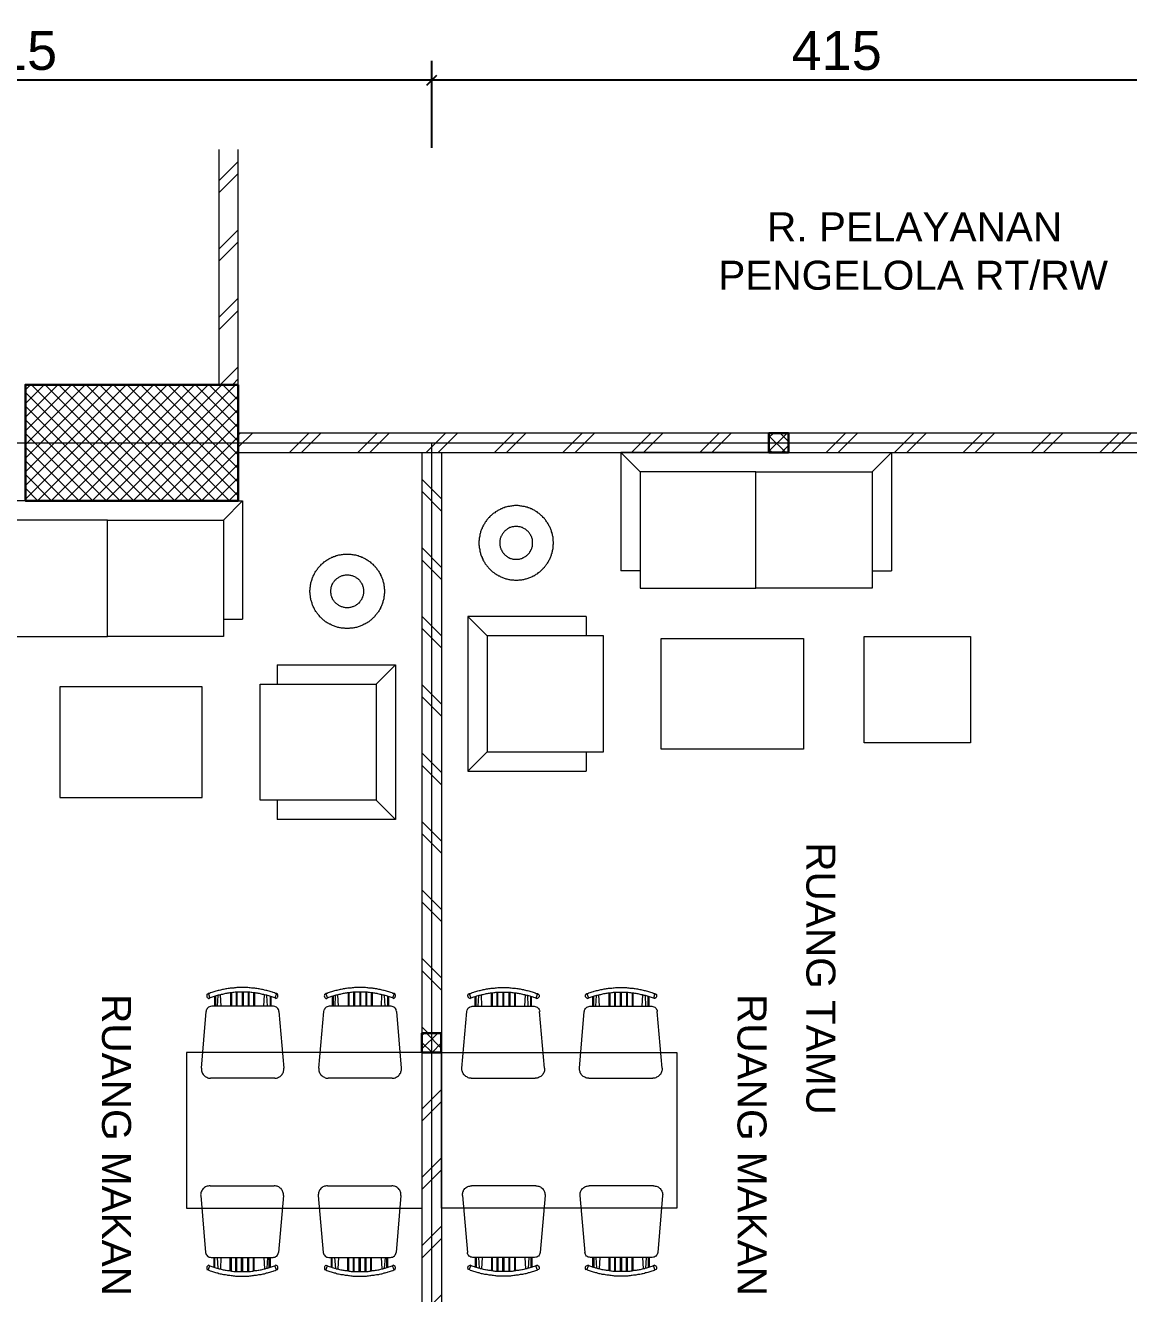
# Model space of a CAD drawing. Header units: millimetres. Extents: x -10 to 1564, y -8 to 383.
# Drawn here: x 71.9 to 83.31, y 3.01 to 16.11 of the extents above; entities that cross this region are included whole.
import ezdxf

# ---------------------------------------------------------------- set-up
doc = ezdxf.new("R2010")
doc.units = ezdxf.units.MM
doc.header["$MEASUREMENT"] = 0
doc.layers.get('0').update_dxf_attribs({"lineweight": 5})
for name, color, linetype, lineweight in [('ars', 11, 'Continuous', 0), ('FUR', 141, 'Continuous', 15), ('KOL', 1, 'Continuous', 30), ('KOLOM', 4, 'Continuous', 9), ('not', 7, 'Continuous', 20), ('tem', 5, 'Continuous', 20), ('U', 6, 'Continuous', 20)]:
    doc.layers.add(name, color=color, linetype=linetype, lineweight=lineweight)
doc.layers.add('AS', color=1, linetype='Continuous', lineweight=5, plot=False)
doc.styles.get("Standard").update_dxf_attribs({"font": 'arial.ttf'})
doc.dimstyles.new('SK-50', dxfattribs={"dimscale": 0, "dimtxt": 0.4, "dimasz": 0.1, "dimexe": 0.2, "dimexo": 0, "dimgap": 0.1, "dimtad": 1, "dimdec": 0, "dimlfac": 50, "dimzin": 0, "dimdsep": 46, "dimtxsty": 'Standard', "dimblk": 'OBLIQUE', "dimcen": 0.09, "dimclrd": 256, "dimclre": 256, "dimclrt": 256, "dimadec": 0, "dimazin": 0, "dimtfac": 1, "dimtdec": 0, "dimtofl": 0, "dimtmove": 0, "dimatfit": 3, "dimldrblk": 'OBLIQUE', "dimfxl": 0, "dimtolj": 1, "dimtzin": 0, "dimarcsym": 0})
pattern_1 = [(45, (0, 0), (-0.3535534, 0.3535534), []), (45, (0.125, 0), (-0.3535534, 0.3535534), [])]

# ---------------------------------------------------------------- blocks, each defined once
blk = doc.blocks.new('K 10.10')
at = {"layer": 'ars'}
h = blk.add_hatch(dxfattribs=at)
h.set_pattern_fill('_USER', color=256, scale=0.05, angle=45, double=1, pattern_type=0)
h.set_pattern_definition([(45, (1560.78834, 1375.80689), (-0.03535534, 0.03535534), []), (135, (1560.78834, 1375.80689), (-0.03535534, -0.03535534), [])])
h.paths.add_polyline_path([(1560.5383, 1380.4069), (1560.6383, 1380.4069), (1560.6383, 1380.5069), (1560.5383, 1380.5069)])
at = {"layer": 'KOL'}
blk.add_lwpolyline([(1560.5383, 1380.4069), (1560.6383, 1380.4069), (1560.6383, 1380.5069), (1560.5383, 1380.5069)], close=True, dxfattribs=at)
blk = doc.blocks.new('MEJA MAKAN')
at = {"layer": 'FUR'}
for points in [[(0.4025, 1.2167), (-0.4025, 1.2167)], [(-0.4025, 1.2167), (-0.4025, 0)], [(0.4025, 0), (0.4025, 1.2167)], [(-0.6301, 1.1186), (-0.6362, 1.1174), (-0.641, 1.115), (-0.6447, 1.1126), (-0.6495, 1.109), (-0.6519, 1.1053), (-0.6544, 1.1005), (-0.6556, 1.0956), (-0.6568, 1.0896)], [(-0.3372, 1.1429), (-0.6301, 1.1186)], [(-0.2863, 1.0956), (-0.2863, 1.1005), (-0.2875, 1.1053), (-0.2887, 1.1102), (-0.29, 1.115), (-0.2924, 1.1199), (-0.2948, 1.1235), (-0.2984, 1.1271), (-0.3008, 1.1308), (-0.3057, 1.1344), (-0.3093, 1.1368), (-0.3142, 1.1392), (-0.3178, 1.1416), (-0.3226, 1.1429), (-0.3275, 1.1429), (-0.3323, 1.1441), (-0.3372, 1.1429)], [(0.3214, 1.1404), (0.3166, 1.1404), (0.3117, 1.1404), (0.3069, 1.1392), (0.3021, 1.138), (0.2972, 1.1368), (0.2936, 1.1344), (0.2887, 1.132), (0.2851, 1.1283), (0.2815, 1.1247), (0.2791, 1.1211), (0.2766, 1.1174), (0.2742, 1.1126), (0.2718, 1.1077), (0.2706, 1.1029), (0.2706, 1.0981), (0.2706, 1.0932)], [(0.3214, 1.1404), (0.6144, 1.115)], [(0.641, 1.0872), (0.6398, 1.0932), (0.6386, 1.0981), (0.6362, 1.1029), (0.6326, 1.1065), (0.6289, 1.1102), (0.6253, 1.1126), (0.6205, 1.115), (0.6144, 1.115)], [(-0.7185, 1.1114), (-0.7209, 1.1053), (-0.7234, 1.0993), (-0.7258, 1.0944), (-0.727, 1.0884), (-0.7294, 1.0835), (-0.7306, 1.0775), (-0.7318, 1.0726), (-0.7343, 1.0666), (-0.7355, 1.0605), (-0.7367, 1.0557), (-0.7391, 1.0496), (-0.7403, 1.0436), (-0.7415, 1.0387), (-0.7427, 1.0327), (-0.7439, 1.0266), (-0.7452, 1.0218), (-0.7452, 1.0157), (-0.7464, 1.0097), (-0.7476, 1.0048), (-0.7488, 0.9988), (-0.7488, 0.9927), (-0.75, 0.9867), (-0.75, 0.9818), (-0.7512, 0.9758), (-0.7512, 0.9697), (-0.7524, 0.9637), (-0.7524, 0.9588), (-0.7524, 0.9528), (-0.7524, 0.9467), (-0.7536, 0.9407), (-0.7536, 0.9358), (-0.7536, 0.9298), (-0.7536, 0.9237), (-0.7536, 0.9177), (-0.7524, 0.9128), (-0.7524, 0.9068), (-0.7524, 0.9007), (-0.7524, 0.8947), (-0.7512, 0.8898), (-0.7512, 0.8838), (-0.75, 0.8777), (-0.75, 0.8717), (-0.7488, 0.8668), (-0.7488, 0.8608), (-0.7476, 0.8547), (-0.7464, 0.8487), (-0.7452, 0.8438), (-0.7452, 0.8378), (-0.7439, 0.8317), (-0.7427, 0.8269), (-0.7415, 0.8208), (-0.7403, 0.8148), (-0.7391, 0.8099), (-0.7367, 0.8039), (-0.7355, 0.7978), (-0.7343, 0.793), (-0.7318, 0.7869), (-0.7306, 0.7809), (-0.7294, 0.776), (-0.727, 0.77), (-0.7258, 0.7651), (-0.7234, 0.7591), (-0.7209, 0.7542), (-0.7185, 0.7482)], [(-0.6967, 1.1017), (-0.6992, 1.0969), (-0.7016, 1.092), (-0.7028, 1.0872), (-0.7052, 1.0811), (-0.7064, 1.0763), (-0.7088, 1.0702), (-0.71, 1.0654), (-0.7113, 1.0605), (-0.7125, 1.0545), (-0.7149, 1.0496), (-0.7161, 1.0436), (-0.7173, 1.0387), (-0.7185, 1.0327), (-0.7197, 1.0278), (-0.7209, 1.023), (-0.7222, 1.0169), (-0.7222, 1.0121), (-0.7234, 1.0061), (-0.7246, 1.0012), (-0.7246, 0.9952), (-0.7258, 0.9903), (-0.727, 0.9843), (-0.727, 0.9794), (-0.7282, 0.9734), (-0.7282, 0.9685), (-0.7282, 0.9625), (-0.7294, 0.9564), (-0.7294, 0.9516), (-0.7294, 0.9455), (-0.7294, 0.9407), (-0.7294, 0.9346), (-0.7294, 0.9298), (-0.7294, 0.9237), (-0.7294, 0.9189), (-0.7294, 0.9128), (-0.7294, 0.908), (-0.7294, 0.9019), (-0.7282, 0.8971), (-0.7282, 0.891), (-0.7282, 0.8862), (-0.727, 0.8801), (-0.727, 0.8753), (-0.7258, 0.8692), (-0.7246, 0.8644), (-0.7246, 0.8584), (-0.7234, 0.8535), (-0.7222, 0.8475), (-0.7222, 0.8426), (-0.7209, 0.8366), (-0.7197, 0.8317), (-0.7185, 0.8257), (-0.7173, 0.8208), (-0.7161, 0.8148), (-0.7149, 0.8099), (-0.7125, 0.8039), (-0.7113, 0.799), (-0.71, 0.7942), (-0.7076, 0.7881), (-0.7064, 0.7833), (-0.7052, 0.7772), (-0.7028, 0.7724), (-0.7016, 0.7676), (-0.6992, 0.7615), (-0.6967, 0.7567)], [(-0.7222, 1.1053), (-0.6992, 1.0969)], [(-0.6967, 1.1017), (-0.6979, 1.1053), (-0.7004, 1.1077), (-0.7028, 1.1102), (-0.7052, 1.1126), (-0.7088, 1.1126), (-0.7125, 1.1126), (-0.7161, 1.1126), (-0.7185, 1.1102)], [(-0.6568, 1.0593), (-0.7137, 1.0557)], [(-0.7076, 1.0751), (-0.6568, 1.0751)], [(-0.7076, 1.0714), (-0.6568, 1.0714)], [(-0.6568, 1.0896), (-0.6568, 0.77)], [(-0.2863, 1.0956), (-0.2863, 0.7639)], [(0.2706, 0.7615), (0.2706, 1.0932)], [(0.641, 0.7676), (0.641, 1.0872)], [(0.6907, 1.0726), (0.641, 1.0726)], [(0.6931, 1.0678), (0.641, 1.0678)], [(0.641, 1.0569), (0.6967, 1.0545)], [(0.704, 1.1102), (0.7016, 1.1114), (0.6979, 1.1126), (0.6943, 1.1126), (0.6907, 1.1126), (0.687, 1.1102), (0.6846, 1.1077), (0.6822, 1.1041), (0.681, 1.1005)], [(0.6822, 0.7554), (0.6846, 0.7603), (0.6858, 0.7651), (0.6883, 0.7712), (0.6895, 0.776), (0.6919, 0.7809), (0.6931, 0.7869), (0.6943, 0.7918), (0.6967, 0.7978), (0.6979, 0.8027), (0.6992, 0.8075), (0.7004, 0.8136), (0.7016, 0.8184), (0.7028, 0.8245), (0.704, 0.8293), (0.7052, 0.8354), (0.7064, 0.8402), (0.7076, 0.8462), (0.7088, 0.8511), (0.7088, 0.8571), (0.71, 0.862), (0.7113, 0.868), (0.7113, 0.8729), (0.7125, 0.8789), (0.7125, 0.8838), (0.7137, 0.8898), (0.7137, 0.8947), (0.7137, 0.9007), (0.7137, 0.9056), (0.7149, 0.9116), (0.7149, 0.9165), (0.7149, 0.9225), (0.7149, 0.9274), (0.7149, 0.9334), (0.7149, 0.9383), (0.7149, 0.9443), (0.7137, 0.9504), (0.7137, 0.9552), (0.7137, 0.9613), (0.7137, 0.9661), (0.7125, 0.9722), (0.7125, 0.977), (0.7113, 0.9831), (0.7113, 0.9879), (0.71, 0.9939), (0.7088, 0.9988), (0.7088, 1.0048), (0.7076, 1.0097), (0.7064, 1.0157), (0.7052, 1.0206), (0.704, 1.0266), (0.7028, 1.0315), (0.7016, 1.0375), (0.7004, 1.0424), (0.6992, 1.0472), (0.6979, 1.0533), (0.6967, 1.0581), (0.6943, 1.0642), (0.6931, 1.069), (0.6919, 1.0738), (0.6895, 1.0799), (0.6883, 1.0847), (0.6858, 1.0896), (0.6846, 1.0956), (0.6822, 1.1005)], [(0.7052, 1.1041), (0.6834, 1.0969)], [(0.704, 0.747), (0.7064, 0.7518), (0.7076, 0.7579), (0.71, 0.7627), (0.7125, 0.7688), (0.7137, 0.7736), (0.7161, 0.7797), (0.7173, 0.7857), (0.7185, 0.7906), (0.7209, 0.7966), (0.7222, 0.8015), (0.7234, 0.8075), (0.7246, 0.8136), (0.7258, 0.8184), (0.727, 0.8245), (0.7282, 0.8305), (0.7294, 0.8366), (0.7306, 0.8414), (0.7318, 0.8475), (0.7331, 0.8535), (0.7331, 0.8584), (0.7343, 0.8644), (0.7343, 0.8705), (0.7355, 0.8765), (0.7355, 0.8814), (0.7367, 0.8874), (0.7367, 0.8935), (0.7379, 0.8995), (0.7379, 0.9044), (0.7379, 0.9104), (0.7379, 0.9165), (0.7379, 0.9225), (0.7379, 0.9274), (0.7379, 0.9334), (0.7379, 0.9395), (0.7379, 0.9455), (0.7379, 0.9504), (0.7379, 0.9564), (0.7367, 0.9625), (0.7367, 0.9685), (0.7355, 0.9734), (0.7355, 0.9794), (0.7343, 0.9855), (0.7343, 0.9915), (0.7331, 0.9964), (0.7331, 1.0024), (0.7318, 1.0085), (0.7306, 1.0145), (0.7294, 1.0194), (0.7282, 1.0254), (0.727, 1.0315), (0.7258, 1.0363), (0.7246, 1.0424), (0.7234, 1.0484), (0.7222, 1.0533), (0.7209, 1.0593), (0.7185, 1.0654), (0.7173, 1.0702), (0.7161, 1.0763), (0.7137, 1.0811), (0.7125, 1.0872), (0.71, 1.0932), (0.7076, 1.0981), (0.7064, 1.1041), (0.704, 1.109)], [(-0.7258, 0.9915), (-0.6568, 0.9915)], [(-0.7258, 0.9855), (-0.6568, 0.9855)], [(-0.6568, 1.04), (-0.7161, 1.0424)], [(0.641, 1.0375), (0.7004, 1.0412)], [(0.71, 0.9891), (0.641, 0.9891)], [(0.71, 0.9855), (0.641, 0.9855)], [(-0.7294, 0.9625), (-0.6568, 0.9625)], [(-0.7294, 0.9576), (-0.6568, 0.9576)], [(-0.7294, 0.9322), (-0.6568, 0.9322)], [(-0.7294, 0.9262), (-0.6568, 0.9262)], [(0.7125, 0.96), (0.641, 0.96)], [(0.7125, 0.9564), (0.641, 0.9564)], [(0.7137, 0.9298), (0.641, 0.9298)], [(0.7137, 0.9249), (0.641, 0.9249)], [(-0.7294, 0.9007), (-0.6568, 0.9007)], [(-0.7294, 0.8959), (-0.6568, 0.8959)], [(-0.7258, 0.8717), (-0.6568, 0.8717)], [(-0.7258, 0.8668), (-0.6568, 0.8668)], [(0.7125, 0.8983), (0.641, 0.8983)], [(0.7125, 0.8947), (0.641, 0.8947)], [(0.71, 0.8705), (0.641, 0.8705)], [(0.71, 0.8656), (0.641, 0.8656)], [(-0.6568, 0.8184), (-0.7161, 0.8148)], [(-0.6568, 0.799), (-0.7125, 0.8015)], [(-0.7088, 0.7893), (-0.6568, 0.7893)], [(0.641, 0.8172), (0.7004, 0.8136)], [(0.641, 0.7978), (0.6967, 0.8015)], [(-0.7209, 0.7518), (-0.6992, 0.7603)], [(-0.7197, 0.7482), (-0.7161, 0.7458), (-0.7125, 0.7446), (-0.7088, 0.7446), (-0.7052, 0.7458), (-0.7016, 0.747), (-0.6992, 0.7494), (-0.6979, 0.753), (-0.6967, 0.7567)], [(-0.7076, 0.7833), (-0.6568, 0.7833)], [(-0.6568, 0.77), (-0.6556, 0.7651), (-0.6544, 0.7591), (-0.6519, 0.7554), (-0.6495, 0.7506), (-0.6447, 0.747), (-0.641, 0.7446), (-0.6362, 0.7433), (-0.6301, 0.7421)], [(-0.3372, 0.7155), (-0.6301, 0.7421)], [(-0.3372, 0.7167), (-0.3323, 0.7167), (-0.3275, 0.7167), (-0.3226, 0.7179), (-0.3178, 0.7191), (-0.3142, 0.7203), (-0.3093, 0.7228), (-0.3057, 0.7264), (-0.3008, 0.7288), (-0.2984, 0.7324), (-0.2948, 0.7361), (-0.2924, 0.7409), (-0.29, 0.7446), (-0.2887, 0.7494), (-0.2875, 0.7542), (-0.2863, 0.7591), (-0.2863, 0.7639)], [(0.2706, 0.7615), (0.2706, 0.7567), (0.2706, 0.7518), (0.2718, 0.747), (0.2742, 0.7421), (0.2766, 0.7373), (0.2791, 0.7337), (0.2815, 0.73), (0.2851, 0.7264), (0.2887, 0.7228), (0.2936, 0.7203), (0.2972, 0.7179), (0.3021, 0.7167), (0.3069, 0.7155), (0.3117, 0.7143), (0.3166, 0.7143), (0.3214, 0.7143)], [(0.3214, 0.7131), (0.6144, 0.7385)], [(0.6144, 0.7397), (0.6205, 0.7397), (0.6253, 0.7421), (0.6289, 0.7446), (0.6326, 0.7482), (0.6362, 0.7518), (0.6386, 0.7567), (0.6398, 0.7615), (0.641, 0.7676)], [(0.6919, 0.7857), (0.641, 0.7857)], [(0.6907, 0.7809), (0.641, 0.7809)], [(0.6822, 0.7554), (0.6834, 0.7518), (0.6846, 0.7494), (0.6883, 0.747), (0.6907, 0.7458), (0.6943, 0.7446), (0.6979, 0.7446), (0.7004, 0.7458), (0.704, 0.747)], [(0.7064, 0.7518), (0.6834, 0.7603)], [(-0.3372, 0.5363), (-0.6301, 0.5109)], [(-0.2863, 0.4891), (-0.2863, 0.4939), (-0.2875, 0.4988), (-0.2887, 0.5036), (-0.29, 0.5073), (-0.2924, 0.5121), (-0.2948, 0.5157), (-0.2984, 0.5206), (-0.3008, 0.523), (-0.3057, 0.5266), (-0.3093, 0.5291), (-0.3142, 0.5315), (-0.3178, 0.5339), (-0.3226, 0.5351), (-0.3275, 0.5351), (-0.3323, 0.5363), (-0.3372, 0.5363)], [(0.3214, 0.5327), (0.3166, 0.5339), (0.3117, 0.5327), (0.3069, 0.5327), (0.3021, 0.5315), (0.2972, 0.5291), (0.2936, 0.5266), (0.2887, 0.5242), (0.2851, 0.5206), (0.2815, 0.5169), (0.2791, 0.5133), (0.2766, 0.5097), (0.2742, 0.5048), (0.2718, 0.5), (0.2706, 0.4952), (0.2706, 0.4903), (0.2706, 0.4855)], [(0.3214, 0.5339), (0.6144, 0.5073)], [(-0.7185, 0.5036), (-0.7209, 0.4976), (-0.7234, 0.4927), (-0.7258, 0.4867), (-0.727, 0.4818), (-0.7294, 0.4758), (-0.7306, 0.4697), (-0.7318, 0.4649), (-0.7343, 0.4588), (-0.7355, 0.454), (-0.7367, 0.4479), (-0.7391, 0.4419), (-0.7403, 0.437), (-0.7415, 0.431), (-0.7427, 0.4249), (-0.7439, 0.4201), (-0.7452, 0.414), (-0.7452, 0.408), (-0.7464, 0.4019), (-0.7476, 0.3971), (-0.7488, 0.391), (-0.7488, 0.385), (-0.75, 0.3801), (-0.75, 0.3741), (-0.7512, 0.368), (-0.7512, 0.362), (-0.7524, 0.3571), (-0.7524, 0.3511), (-0.7524, 0.345), (-0.7524, 0.339), (-0.7536, 0.3341), (-0.7536, 0.3281), (-0.7536, 0.322), (-0.7536, 0.316), (-0.7536, 0.3099), (-0.7524, 0.3051), (-0.7524, 0.299), (-0.7524, 0.293), (-0.7524, 0.2869), (-0.7512, 0.2821), (-0.7512, 0.276), (-0.75, 0.27), (-0.75, 0.2639), (-0.7488, 0.2591), (-0.7488, 0.253), (-0.7476, 0.247), (-0.7464, 0.2421), (-0.7452, 0.2361), (-0.7452, 0.23), (-0.7439, 0.224), (-0.7427, 0.2191), (-0.7415, 0.2131), (-0.7403, 0.207), (-0.7391, 0.2022), (-0.7367, 0.1961), (-0.7355, 0.1901), (-0.7343, 0.1852), (-0.7318, 0.1792), (-0.7306, 0.1743), (-0.7294, 0.1683), (-0.727, 0.1622), (-0.7258, 0.1574), (-0.7234, 0.1513), (-0.7209, 0.1465), (-0.7185, 0.1404)], [(-0.6967, 0.4952), (-0.6992, 0.4891), (-0.7016, 0.4843), (-0.7028, 0.4794), (-0.7052, 0.4734), (-0.7064, 0.4685), (-0.7088, 0.4637), (-0.71, 0.4576), (-0.7113, 0.4528), (-0.7125, 0.4467), (-0.7149, 0.4419), (-0.7161, 0.437), (-0.7173, 0.431), (-0.7185, 0.4262), (-0.7197, 0.4201), (-0.7209, 0.4153), (-0.7222, 0.4092), (-0.7222, 0.4044), (-0.7234, 0.3983), (-0.7246, 0.3935), (-0.7246, 0.3874), (-0.7258, 0.3826), (-0.727, 0.3765), (-0.727, 0.3717), (-0.7282, 0.3656), (-0.7282, 0.3608), (-0.7282, 0.3547), (-0.7294, 0.3499), (-0.7294, 0.3438), (-0.7294, 0.339), (-0.7294, 0.3329), (-0.7294, 0.3281), (-0.7294, 0.322), (-0.7294, 0.316), (-0.7294, 0.3111), (-0.7294, 0.3051), (-0.7294, 0.3002), (-0.7294, 0.2942), (-0.7282, 0.2893), (-0.7282, 0.2833), (-0.7282, 0.2785), (-0.727, 0.2724), (-0.727, 0.2676), (-0.7258, 0.2615), (-0.7246, 0.2567), (-0.7246, 0.2506), (-0.7234, 0.2458), (-0.7222, 0.2397), (-0.7222, 0.2349), (-0.7209, 0.2288), (-0.7197, 0.224), (-0.7185, 0.2179), (-0.7173, 0.2131), (-0.7161, 0.207), (-0.7149, 0.2022), (-0.7125, 0.1973), (-0.7113, 0.1913), (-0.71, 0.1864), (-0.7076, 0.1804), (-0.7064, 0.1755), (-0.7052, 0.1707), (-0.7028, 0.1646), (-0.7016, 0.1598), (-0.6992, 0.155), (-0.6967, 0.1489)], [(-0.7222, 0.4976), (-0.6992, 0.4891)], [(-0.6967, 0.4952), (-0.6979, 0.4976), (-0.7004, 0.5012), (-0.7028, 0.5024), (-0.7052, 0.5048), (-0.7088, 0.5048), (-0.7125, 0.5048), (-0.7161, 0.5048), (-0.7185, 0.5036)], [(-0.7076, 0.4685), (-0.6568, 0.4685)], [(-0.7076, 0.4637), (-0.6568, 0.4637)], [(-0.6301, 0.5109), (-0.6362, 0.5097), (-0.641, 0.5073), (-0.6447, 0.5048), (-0.6495, 0.5012), (-0.6519, 0.4976), (-0.6544, 0.4927), (-0.6556, 0.4879), (-0.6568, 0.4818)], [(-0.6568, 0.4818), (-0.6568, 0.1622)], [(-0.2863, 0.4879), (-0.2863, 0.1562)], [(0.2706, 0.1538), (0.2706, 0.4855)], [(0.641, 0.4794), (0.6398, 0.4855), (0.6386, 0.4903), (0.6362, 0.4952), (0.6326, 0.4988), (0.6289, 0.5024), (0.6253, 0.5048), (0.6205, 0.5073), (0.6144, 0.5085)], [(0.641, 0.1598), (0.641, 0.4794)], [(0.6907, 0.4649), (0.641, 0.4649)], [(0.6931, 0.46), (0.641, 0.46)], [(0.704, 0.5024), (0.7016, 0.5036), (0.6979, 0.5048), (0.6943, 0.5061), (0.6907, 0.5048), (0.687, 0.5024), (0.6846, 0.5), (0.6822, 0.4964), (0.681, 0.4927)], [(0.6822, 0.1477), (0.6846, 0.1525), (0.6858, 0.1586), (0.6883, 0.1634), (0.6895, 0.1683), (0.6919, 0.1743), (0.6931, 0.1792), (0.6943, 0.184), (0.6967, 0.1901), (0.6979, 0.1949), (0.6992, 0.201), (0.7004, 0.2058), (0.7016, 0.2107), (0.7028, 0.2167), (0.704, 0.2215), (0.7052, 0.2276), (0.7064, 0.2324), (0.7076, 0.2385), (0.7088, 0.2433), (0.7088, 0.2494), (0.71, 0.2542), (0.7113, 0.2603), (0.7113, 0.2651), (0.7125, 0.2712), (0.7125, 0.276), (0.7137, 0.2821), (0.7137, 0.2869), (0.7137, 0.293), (0.7137, 0.2978), (0.7149, 0.3039), (0.7149, 0.3087), (0.7149, 0.3148), (0.7149, 0.3208), (0.7149, 0.3257), (0.7149, 0.3317), (0.7149, 0.3366), (0.7137, 0.3426), (0.7137, 0.3475), (0.7137, 0.3535), (0.7137, 0.3584), (0.7125, 0.3644), (0.7125, 0.3692), (0.7113, 0.3753), (0.7113, 0.3801), (0.71, 0.3862), (0.7088, 0.391), (0.7088, 0.3971), (0.7076, 0.4019), (0.7064, 0.408), (0.7052, 0.4128), (0.704, 0.4189), (0.7028, 0.4237), (0.7016, 0.4298), (0.7004, 0.4346), (0.6992, 0.4407), (0.6979, 0.4455), (0.6967, 0.4504), (0.6943, 0.4564), (0.6931, 0.4613), (0.6919, 0.4673), (0.6895, 0.4722), (0.6883, 0.477), (0.6858, 0.4831), (0.6846, 0.4879), (0.6822, 0.4927)], [(0.7052, 0.4964), (0.6834, 0.4891)], [(0.704, 0.1392), (0.7064, 0.1441), (0.7076, 0.1501), (0.71, 0.155), (0.7125, 0.161), (0.7137, 0.1671), (0.7161, 0.1719), (0.7173, 0.178), (0.7185, 0.1828), (0.7209, 0.1889), (0.7222, 0.1949), (0.7234, 0.1998), (0.7246, 0.2058), (0.7258, 0.2119), (0.727, 0.2167), (0.7282, 0.2228), (0.7294, 0.2288), (0.7306, 0.2337), (0.7318, 0.2397), (0.7331, 0.2458), (0.7331, 0.2518), (0.7343, 0.2567), (0.7343, 0.2627), (0.7355, 0.2688), (0.7355, 0.2748), (0.7367, 0.2797), (0.7367, 0.2857), (0.7379, 0.2918), (0.7379, 0.2978), (0.7379, 0.3027), (0.7379, 0.3087), (0.7379, 0.3148), (0.7379, 0.3208), (0.7379, 0.3257), (0.7379, 0.3317), (0.7379, 0.3378), (0.7379, 0.3438), (0.7379, 0.3487), (0.7367, 0.3547), (0.7367, 0.3608), (0.7355, 0.3668), (0.7355, 0.3717), (0.7343, 0.3777), (0.7343, 0.3838), (0.7331, 0.3898), (0.7331, 0.3947), (0.7318, 0.4007), (0.7306, 0.4068), (0.7294, 0.4116), (0.7282, 0.4177), (0.727, 0.4237), (0.7258, 0.4286), (0.7246, 0.4346), (0.7234, 0.4407), (0.7222, 0.4455), (0.7209, 0.4516), (0.7185, 0.4576), (0.7173, 0.4625), (0.7161, 0.4685), (0.7137, 0.4746), (0.7125, 0.4794), (0.71, 0.4855), (0.7076, 0.4903), (0.7064, 0.4964), (0.704, 0.5012)], [(-0.6568, 0.4322), (-0.7161, 0.4346)], [(-0.6568, 0.4516), (-0.7137, 0.4479)], [(0.641, 0.4492), (0.6967, 0.4467)], [(0.641, 0.431), (0.7004, 0.4346)], [(-0.7294, 0.3547), (-0.6568, 0.3547)], [(-0.7294, 0.3499), (-0.6568, 0.3499)], [(-0.7258, 0.3838), (-0.6568, 0.3838)], [(-0.7258, 0.3789), (-0.6568, 0.3789)], [(0.71, 0.3814), (0.641, 0.3814)], [(0.71, 0.3777), (0.641, 0.3777)], [(0.7125, 0.3535), (0.641, 0.3535)], [(0.7125, 0.3487), (0.641, 0.3487)], [(-0.7294, 0.3245), (-0.6568, 0.3245)], [(-0.7294, 0.3184), (-0.6568, 0.3184)], [(-0.7294, 0.293), (-0.6568, 0.293)], [(-0.7294, 0.2881), (-0.6568, 0.2881)], [(-0.7258, 0.2639), (-0.6568, 0.2639)], [(0.7137, 0.322), (0.641, 0.322)], [(0.7137, 0.3172), (0.641, 0.3172)], [(0.7125, 0.2906), (0.641, 0.2906)], [(0.7125, 0.2869), (0.641, 0.2869)], [(0.71, 0.2627), (0.641, 0.2627)], [(-0.7258, 0.2603), (-0.6568, 0.2603)], [(-0.6568, 0.2107), (-0.7161, 0.207)], [(0.71, 0.2579), (0.641, 0.2579)], [(0.641, 0.2094), (0.7004, 0.207)], [(-0.7209, 0.1441), (-0.6992, 0.1525)], [(-0.7197, 0.1404), (-0.7161, 0.138), (-0.7125, 0.1368), (-0.7088, 0.1368), (-0.7052, 0.138), (-0.7016, 0.1392), (-0.6992, 0.1416), (-0.6979, 0.1453), (-0.6967, 0.1489)], [(-0.6568, 0.1913), (-0.7125, 0.1949)], [(-0.7088, 0.1816), (-0.6568, 0.1816)], [(-0.7076, 0.1768), (-0.6568, 0.1768)], [(-0.6568, 0.1622), (-0.6556, 0.1574), (-0.6544, 0.1525), (-0.6519, 0.1477), (-0.6495, 0.1429), (-0.6447, 0.1404), (-0.641, 0.1368), (-0.6362, 0.1356), (-0.6301, 0.1344)], [(-0.3372, 0.109), (-0.6301, 0.1344)], [(-0.3372, 0.109), (-0.3323, 0.109), (-0.3275, 0.109), (-0.3226, 0.1102), (-0.3178, 0.1114), (-0.3142, 0.1138), (-0.3093, 0.115), (-0.3057, 0.1186), (-0.3008, 0.1211), (-0.2984, 0.1247), (-0.2948, 0.1283), (-0.2924, 0.1332), (-0.29, 0.1368), (-0.2887, 0.1416), (-0.2875, 0.1465), (-0.2863, 0.1513), (-0.2863, 0.1562)], [(0.2706, 0.1538), (0.2706, 0.1489), (0.2706, 0.1441), (0.2718, 0.1392), (0.2742, 0.1344), (0.2766, 0.1308), (0.2791, 0.1259), (0.2815, 0.1223), (0.2851, 0.1186), (0.2887, 0.1162), (0.2936, 0.1126), (0.2972, 0.1102), (0.3021, 0.109), (0.3069, 0.1077), (0.3117, 0.1065), (0.3166, 0.1065), (0.3214, 0.1065)], [(0.6144, 0.132), (0.6205, 0.1332), (0.6253, 0.1344), (0.6289, 0.1368), (0.6326, 0.1404), (0.6362, 0.1453), (0.6386, 0.1489), (0.6398, 0.155), (0.641, 0.1598)], [(0.641, 0.1901), (0.6967, 0.1937)], [(0.6919, 0.178), (0.641, 0.178)], [(0.6907, 0.1731), (0.641, 0.1731)], [(0.6822, 0.1477), (0.6834, 0.1441), (0.6846, 0.1416), (0.6883, 0.1392), (0.6907, 0.138), (0.6943, 0.1368), (0.6979, 0.1368), (0.7004, 0.138), (0.704, 0.1392)], [(0.7064, 0.1441), (0.6834, 0.1525)], [(0.3214, 0.1053), (0.6144, 0.1308)], [(-0.4025, 0), (0.4025, 0)]]:
    blk.add_lwpolyline(points, dxfattribs=at)
blk = doc.blocks.new('SOFA')
at = {"layer": 'FUR'}
for points in [[(0.253, 2.5981), (0.253, 2.0484), (-0.2966, 2.0484), (-0.2966, 2.5981), (0.253, 2.5981)], [(-1.247, 1.3893), (-1.247, 2.1884), (-0.6356, 2.1884)], [(-1.1465, 2.0891), (-1.247, 2.1884)], [(-0.6356, 2.0891), (-0.6356, 2.1884)], [(-0.546, 2.0891), (-0.546, 1.4886), (-1.1465, 1.4886), (-1.1465, 2.0891), (-0.546, 2.0891)], [(0.2857, 0.9988), (-0.2857, 0.9988), (-0.2857, 1.7337), (0.2857, 1.7337), (0.2857, 0.9988)], [(-1.247, 1.5891), (-1.247, 0.7901), (-0.6356, 0.7901)], [(-0.546, 0.8893), (-0.546, 1.4886), (-1.1465, 1.4886), (-1.1465, 0.8893), (-0.546, 0.8893)], [(-1.1465, 0.8893), (-1.247, 0.7901)], [(-0.6356, 0.8893), (-0.6356, 0.7901)], [(0.299, 0.6998), (-0.3002, 0.6998), (-0.3002, 0.0993), (0.299, 0.0993), (0.299, 0.6998)], [(-0.3995, 0.6114), (-0.3995, 0), (0.3995, 0), (0.3995, 0.6114)], [(-0.3995, 0.6114), (-0.3002, 0.6114)], [(0.299, 0.6114), (0.3995, 0.6114)], [(-0.7797, 0.0569), (-0.7748, 0.0569), (-0.77, 0.0569), (-0.7651, 0.0581), (-0.7603, 0.0581), (-0.7554, 0.0581), (-0.7506, 0.0593), (-0.7458, 0.0605), (-0.7409, 0.0605), (-0.7361, 0.0617), (-0.7312, 0.063), (-0.7264, 0.0642), (-0.7228, 0.0654), (-0.7179, 0.0666), (-0.7131, 0.069), (-0.7094, 0.0702), (-0.7046, 0.0726), (-0.701, 0.0738), (-0.6961, 0.0763), (-0.6925, 0.0775), (-0.6877, 0.0799), (-0.684, 0.0823), (-0.6804, 0.0847), (-0.6755, 0.0872), (-0.6719, 0.0896), (-0.6683, 0.092), (-0.6646, 0.0956), (-0.661, 0.0981), (-0.6574, 0.1005), (-0.6538, 0.1041), (-0.6501, 0.1065), (-0.6465, 0.1102), (-0.6441, 0.1138), (-0.6404, 0.1162), (-0.6368, 0.1199), (-0.6344, 0.1235), (-0.6308, 0.1271), (-0.6283, 0.1308), (-0.6259, 0.1344), (-0.6223, 0.138), (-0.6199, 0.1416), (-0.6174, 0.1453), (-0.615, 0.1501), (-0.6126, 0.1538), (-0.6102, 0.1574), (-0.609, 0.1622), (-0.6065, 0.1659), (-0.6041, 0.1707), (-0.6029, 0.1743), (-0.6005, 0.1792), (-0.5993, 0.1828), (-0.5981, 0.1877), (-0.5956, 0.1925), (-0.5944, 0.1961), (-0.5932, 0.201), (-0.592, 0.2058), (-0.5908, 0.2107), (-0.5908, 0.2155), (-0.5896, 0.2203), (-0.5884, 0.2252), (-0.5884, 0.23), (-0.5884, 0.2349), (-0.5872, 0.2397), (-0.5872, 0.2446), (-0.5872, 0.2494), (-0.5872, 0.2542), (-0.5872, 0.2591), (-0.5884, 0.2639), (-0.5884, 0.2688), (-0.5884, 0.2736), (-0.5896, 0.2785), (-0.5908, 0.2833), (-0.5908, 0.2881), (-0.592, 0.293), (-0.5932, 0.2978), (-0.5944, 0.3015), (-0.5956, 0.3063), (-0.5981, 0.3111), (-0.5993, 0.3148), (-0.6005, 0.3196), (-0.6029, 0.3245), (-0.6041, 0.3281), (-0.6065, 0.3329), (-0.609, 0.3366), (-0.6102, 0.3414), (-0.6126, 0.345), (-0.615, 0.3487), (-0.6174, 0.3523), (-0.6199, 0.3571), (-0.6223, 0.3608), (-0.6259, 0.3644), (-0.6283, 0.368), (-0.6308, 0.3717), (-0.6344, 0.3753), (-0.6368, 0.3789), (-0.6404, 0.3814), (-0.6441, 0.385), (-0.6465, 0.3886), (-0.6501, 0.391), (-0.6538, 0.3947), (-0.6574, 0.3971), (-0.661, 0.4007), (-0.6646, 0.4031), (-0.6683, 0.4056), (-0.6719, 0.408), (-0.6755, 0.4116), (-0.6804, 0.414), (-0.684, 0.4165), (-0.6877, 0.4177), (-0.6925, 0.4201), (-0.6961, 0.4225), (-0.701, 0.4249), (-0.7046, 0.4262), (-0.7094, 0.4286), (-0.7131, 0.4298), (-0.7179, 0.431), (-0.7228, 0.4322), (-0.7264, 0.4346), (-0.7312, 0.4358), (-0.7361, 0.437), (-0.7409, 0.437), (-0.7458, 0.4383), (-0.7506, 0.4395), (-0.7554, 0.4395), (-0.7603, 0.4407), (-0.7651, 0.4407), (-0.77, 0.4407), (-0.7748, 0.4419), (-0.7797, 0.4419), (-0.7845, 0.4419), (-0.7893, 0.4407), (-0.7942, 0.4407), (-0.799, 0.4407), (-0.8039, 0.4395), (-0.8087, 0.4395), (-0.8136, 0.4383), (-0.8184, 0.437), (-0.8232, 0.437), (-0.8281, 0.4358), (-0.8317, 0.4346), (-0.8366, 0.4322), (-0.8414, 0.431), (-0.8462, 0.4298), (-0.8499, 0.4286), (-0.8547, 0.4262), (-0.8584, 0.4249), (-0.8632, 0.4225), (-0.8668, 0.4201), (-0.8717, 0.4177), (-0.8753, 0.4165), (-0.8789, 0.414), (-0.8838, 0.4116), (-0.8874, 0.408), (-0.891, 0.4056), (-0.8947, 0.4031), (-0.8983, 0.4007), (-0.9019, 0.3971), (-0.9056, 0.3947), (-0.9092, 0.391), (-0.9116, 0.3886), (-0.9153, 0.385), (-0.9189, 0.3814), (-0.9213, 0.3789), (-0.9249, 0.3753), (-0.9274, 0.3717), (-0.931, 0.368), (-0.9334, 0.3644), (-0.9358, 0.3608), (-0.9395, 0.3571), (-0.9419, 0.3523), (-0.9443, 0.3487), (-0.9467, 0.345), (-0.9492, 0.3414), (-0.9504, 0.3366), (-0.9528, 0.3329), (-0.9552, 0.3281), (-0.9564, 0.3245), (-0.9588, 0.3196), (-0.96, 0.3148), (-0.9613, 0.3111), (-0.9637, 0.3063), (-0.9649, 0.3015), (-0.9661, 0.2978), (-0.9673, 0.293), (-0.9673, 0.2881), (-0.9685, 0.2833), (-0.9697, 0.2785), (-0.9697, 0.2736), (-0.9709, 0.2688), (-0.9709, 0.2639), (-0.9722, 0.2591), (-0.9722, 0.2542), (-0.9722, 0.2494), (-0.9722, 0.2446), (-0.9722, 0.2397), (-0.9709, 0.2349), (-0.9709, 0.23), (-0.9697, 0.2252), (-0.9697, 0.2203), (-0.9685, 0.2155), (-0.9673, 0.2107), (-0.9673, 0.2058), (-0.9661, 0.201), (-0.9649, 0.1961), (-0.9637, 0.1925), (-0.9613, 0.1877), (-0.96, 0.1828), (-0.9588, 0.1792), (-0.9564, 0.1743), (-0.9552, 0.1707), (-0.9528, 0.1659), (-0.9504, 0.1622), (-0.9492, 0.1574), (-0.9467, 0.1538), (-0.9443, 0.1501), (-0.9419, 0.1453), (-0.9395, 0.1416), (-0.9358, 0.138), (-0.9334, 0.1344), (-0.931, 0.1308), (-0.9274, 0.1271), (-0.9249, 0.1235), (-0.9213, 0.1199), (-0.9189, 0.1162), (-0.9153, 0.1138), (-0.9116, 0.1102), (-0.9092, 0.1065), (-0.9056, 0.1041), (-0.9019, 0.1005), (-0.8983, 0.0981), (-0.8947, 0.0956), (-0.891, 0.092), (-0.8874, 0.0896), (-0.8838, 0.0872), (-0.8789, 0.0847), (-0.8753, 0.0823), (-0.8717, 0.0799), (-0.8668, 0.0775), (-0.8632, 0.0763), (-0.8584, 0.0738), (-0.8547, 0.0726), (-0.8499, 0.0702), (-0.8462, 0.069), (-0.8414, 0.0666), (-0.8366, 0.0654), (-0.8317, 0.0642), (-0.8281, 0.063), (-0.8232, 0.0617), (-0.8184, 0.0605), (-0.8136, 0.0605), (-0.8087, 0.0593), (-0.8039, 0.0581), (-0.799, 0.0581), (-0.7942, 0.0581), (-0.7893, 0.0569), (-0.7845, 0.0569), (-0.7797, 0.0569)], [(-0.7797, 0.1646), (-0.7748, 0.1646), (-0.7712, 0.1646), (-0.7663, 0.1646), (-0.7627, 0.1659), (-0.7579, 0.1671), (-0.7542, 0.1683), (-0.7506, 0.1695), (-0.747, 0.1707), (-0.7433, 0.1731), (-0.7385, 0.1743), (-0.7361, 0.1768), (-0.7324, 0.1792), (-0.7288, 0.1816), (-0.7252, 0.184), (-0.7228, 0.1864), (-0.7191, 0.1889), (-0.7167, 0.1925), (-0.7143, 0.1949), (-0.7119, 0.1985), (-0.7094, 0.2022), (-0.707, 0.2046), (-0.7046, 0.2082), (-0.7034, 0.2119), (-0.701, 0.2167), (-0.6998, 0.2203), (-0.6985, 0.224), (-0.6973, 0.2276), (-0.6961, 0.2324), (-0.6961, 0.2361), (-0.6949, 0.2409), (-0.6949, 0.2446), (-0.6949, 0.2494), (-0.6949, 0.253), (-0.6949, 0.2579), (-0.6961, 0.2627), (-0.6961, 0.2663), (-0.6973, 0.27), (-0.6985, 0.2748), (-0.6998, 0.2785), (-0.701, 0.2821), (-0.7034, 0.2857), (-0.7046, 0.2893), (-0.707, 0.293), (-0.7094, 0.2966), (-0.7119, 0.3002), (-0.7143, 0.3027), (-0.7167, 0.3063), (-0.7191, 0.3087), (-0.7228, 0.3123), (-0.7252, 0.3148), (-0.7288, 0.3172), (-0.7324, 0.3196), (-0.7361, 0.322), (-0.7385, 0.3245), (-0.7433, 0.3257), (-0.747, 0.3281), (-0.7506, 0.3293), (-0.7542, 0.3305), (-0.7579, 0.3317), (-0.7627, 0.3329), (-0.7663, 0.3329), (-0.7712, 0.3341), (-0.7748, 0.3341), (-0.7797, 0.3341), (-0.7845, 0.3341), (-0.7881, 0.3341), (-0.793, 0.3329), (-0.7966, 0.3329), (-0.8015, 0.3317), (-0.8051, 0.3305), (-0.8087, 0.3293), (-0.8123, 0.3281), (-0.816, 0.3257), (-0.8196, 0.3245), (-0.8232, 0.322), (-0.8269, 0.3196), (-0.8305, 0.3172), (-0.8341, 0.3148), (-0.8366, 0.3123), (-0.8402, 0.3087), (-0.8426, 0.3063), (-0.845, 0.3027), (-0.8475, 0.3002), (-0.8499, 0.2966), (-0.8523, 0.293), (-0.8547, 0.2893), (-0.8559, 0.2857), (-0.8584, 0.2821), (-0.8596, 0.2785), (-0.8608, 0.2748), (-0.862, 0.27), (-0.8632, 0.2663), (-0.8632, 0.2627), (-0.8644, 0.2579), (-0.8644, 0.253), (-0.8644, 0.2494), (-0.8644, 0.2446), (-0.8644, 0.2409), (-0.8632, 0.2361), (-0.8632, 0.2324), (-0.862, 0.2276), (-0.8608, 0.224), (-0.8596, 0.2203), (-0.8584, 0.2167), (-0.8559, 0.2119), (-0.8547, 0.2082), (-0.8523, 0.2046), (-0.8499, 0.2022), (-0.8475, 0.1985), (-0.845, 0.1949), (-0.8426, 0.1925), (-0.8402, 0.1889), (-0.8366, 0.1864), (-0.8341, 0.184), (-0.8305, 0.1816), (-0.8269, 0.1792), (-0.8232, 0.1768), (-0.8196, 0.1743), (-0.816, 0.1731), (-0.8123, 0.1707), (-0.8087, 0.1695), (-0.8051, 0.1683), (-0.8015, 0.1671), (-0.7966, 0.1659), (-0.793, 0.1646), (-0.7881, 0.1646), (-0.7845, 0.1646), (-0.7797, 0.1646)], [(-0.3002, 0.0993), (-0.3995, 0)], [(0.299, 0.0993), (0.3995, 0)]]:
    blk.add_lwpolyline(points, dxfattribs=at)
blk = doc.blocks.new('_Oblique')
at = {"color": 0, "linetype": 'ByBlock', "lineweight": -2}
blk.add_line((-0.5, -0.5), (0.5, 0.5), dxfattribs=at)
blk = doc.blocks.new('*D151')
at = {"layer": 'Defpoints', "color": 0}
for p in [(76.103, 15.545), (76.103, 14.845), (84.403, 14.845)]:
    blk.add_point(p, dxfattribs=at)
at = {"layer": 'U', "lineweight": -2}
for p, q in [((76.103, 14.845), (76.103, 15.745)), ((84.403, 14.845), (84.403, 15.745)), ((84.403, 15.545), (76.103, 15.545))]:
    blk.add_line(p, q, dxfattribs=at)
at = {"layer": 'U', "lineweight": -2, "xscale": 0.1, "yscale": 0.1, "zscale": 0.1, "rotation": 180}
blk.add_blockref('_Oblique', (76.103, 15.545), dxfattribs=at)
at = {"layer": 'U', "lineweight": -2, "xscale": 0.1, "yscale": 0.1, "zscale": 0.1}
blk.add_blockref('_Oblique', (84.403, 15.545), dxfattribs=at)
at = {"layer": 'U', "insert": (80.29, 15.849), "char_height": 0.4, "attachment_point": 5}
blk.add_mtext('\\A1;415', dxfattribs=at)
blk = doc.blocks.new('*D153')
at = {"layer": 'Defpoints', "color": 0}
for p in [(67.803, 15.545), (67.803, 14.845), (76.103, 14.845)]:
    blk.add_point(p, dxfattribs=at)
at = {"layer": 'U', "lineweight": -2}
for p, q in [((67.803, 14.845), (67.803, 15.745)), ((76.103, 14.845), (76.103, 15.745)), ((76.103, 15.545), (67.803, 15.545))]:
    blk.add_line(p, q, dxfattribs=at)
at = {"layer": 'U', "lineweight": -2, "xscale": 0.1, "yscale": 0.1, "zscale": 0.1, "rotation": 180}
blk.add_blockref('_Oblique', (67.803, 15.545), dxfattribs=at)
at = {"layer": 'U', "lineweight": -2, "xscale": 0.1, "yscale": 0.1, "zscale": 0.1}
blk.add_blockref('_Oblique', (76.103, 15.545), dxfattribs=at)
at = {"layer": 'U', "insert": (71.765, 15.849), "char_height": 0.4, "attachment_point": 5}
blk.add_mtext('\\A1;415', dxfattribs=at)
blk = doc.blocks.new('k1')
at = {"layer": 'ars'}
h = blk.add_hatch(dxfattribs=at)
h.set_pattern_fill('_USER', color=256, scale=0.05, angle=45, double=1, pattern_type=0)
h.set_pattern_definition([(45, (-0.05, -5.15), (-0.03535534, 0.03535534), []), (135, (-0.05, -5.15), (-0.03535534, -0.03535534), [])])
h.paths.add_polyline_path([(-0.3, -0.55), (0.3, -0.55), (0.3, 0.55), (-0.3, 0.55)])
at = {"layer": 'KOL'}
blk.add_lwpolyline([(-0.3, -0.55), (0.3, -0.55), (0.3, 0.55), (-0.3, 0.55)], close=True, dxfattribs=at)

msp = doc.modelspace()

# ---------------------------------------------------------------- hatches: boundary and pattern name
at = {"layer": 'ars'}
h = msp.add_hatch(dxfattribs=at)
h.set_pattern_fill('TEMBOK', color=256, scale=0.5, style=0, double=1)
h.set_pattern_definition(pattern_1)
h.paths.add_polyline_path([(74.103, 14.829), (73.903, 14.829), (73.903, 12.399), (74.103, 12.399)])
h = msp.add_hatch(dxfattribs=at)
h.set_pattern_fill('TEMBOK', color=256, scale=0.5, style=0, double=1)
h.set_pattern_definition(pattern_1)
h.paths.add_polyline_path([(79.59, 11.699), (79.59, 11.899), (74.103, 11.899), (74.103, 11.699)])
h = msp.add_hatch(dxfattribs=at)
h.set_pattern_fill('TEMBOK', color=256, scale=0.5, style=0, double=1)
h.set_pattern_definition([(45, (0.6, 0), (-0.3535534, 0.3535534), []), (45, (0.725, 0), (-0.3535534, 0.3535534), [])])
h.paths.add_polyline_path([(84.303, 11.699), (84.303, 11.899), (79.79, 11.899), (79.79, 11.699)])
h = msp.add_hatch(dxfattribs=at)
h.set_pattern_fill('TEMBOK', color=256, scale=0.5, angle=-90)
h.set_pattern_definition([(315, (61.6438, 17.99904), (0.353553, 0.353553), []), (315, (61.6438, 17.87404), (0.353553, 0.353553), [])])
h.paths.add_polyline_path([(76.003, 5.699), (76.003, 11.699), (76.203, 11.699), (76.203, 5.699)])
h = msp.add_hatch(dxfattribs=at)
h.set_pattern_fill('TEMBOK', color=256, scale=0.5, style=0, double=1)
h.set_pattern_definition([(45, (0.375, 0), (-0.3535534, 0.3535534), []), (45, (0.5, 0), (-0.3535534, 0.3535534), [])])
h.paths.add_polyline_path([(76.003, -0.501), (76.003, 5.499), (76.203, 5.499), (76.203, -0.501)])

# ---------------------------------------------------------------- linework, layer by layer
at = {"layer": 'AS'}
for p, q in [((62.803, 11.799), (89.403, 11.799)), ((76.103, -0.601), (76.103, 11.799))]:
    msp.add_line(p, q, dxfattribs=at)
at = {"layer": 'tem'}
msp.add_lwpolyline([(73.903, 14.829), (73.903, 12.399), (74.103, 12.399), (74.103, 14.829)], dxfattribs=at)
at = {"layer": 'tem', "ltscale": 2}
for points in [[(79.59, 11.699), (79.59, 11.899), (74.103, 11.899), (74.103, 11.699)], [(84.303, 11.699), (84.303, 11.899), (79.79, 11.899), (79.79, 11.699)]]:
    msp.add_lwpolyline(points, close=True, dxfattribs=at)
at = {"layer": 'tem'}
for points in [[(76.003, 5.699), (76.003, 11.699), (76.203, 11.699), (76.203, 5.699)], [(76.003, -0.501), (76.003, 5.499), (76.203, 5.499), (76.203, -0.501)]]:
    msp.add_lwpolyline(points, close=True, dxfattribs=at)

# ---------------------------------------------------------------- block references
at = {"layer": 'FUR', "yscale": 2, "zscale": 2}
for name, p, xscale, rotation in [('SOFA', (76.478, 9.205), 2, 270), ('SOFA', (75.728, 8.705), -2, 90), ('MEJA MAKAN', (76.003, 4.694), 2, 89.99999999999997), ('MEJA MAKAN', (76.203, 4.694), -2, 270)]:
    msp.add_blockref(name, p, dxfattribs=dict(at, xscale=xscale, rotation=rotation))
at = {"layer": 'KOL', "xscale": -2, "yscale": 2, "zscale": 2, "rotation": 90}
msp.add_blockref('k1', (73.003, 11.799), dxfattribs=at)
at = {"layer": 'KOLOM', "extrusion": (0, 0, -1), "yscale": 2, "zscale": -2}
for p, xscale, rotation in [((2681.224, -3109.378), 2, 90.00000000000001), ((-2837.016, -3115.578), -2, 270)]:
    msp.add_blockref('K 10.10', p, dxfattribs=dict(at, xscale=xscale, rotation=rotation))

# ---------------------------------------------------------------- texts
at = {"layer": 'not', "insert": (79.029, 14.18), "char_height": 0.3, "attachment_point": 1}
msp.add_mtext_dynamic_manual_height_columns('\\pi0.5406;R. PELAYANAN\\P\\pi0.036676;PENGELOLA RT/RW', width=4.06503, gutter_width=1, heights=[0], dxfattribs=at)
at = {"layer": 'not', "char_height": 0.3, "rotation": 270}
for s, insert, attachment_point in [('\\pi0.17686;RUANG TAMU', (79.972, 7.848), 7), ('\\pi0.025628;RUANG MAKAN', (72.995, 6.128), 1), ('\\pi0.025628;RUANG MAKAN', (79.26, 6.128), 7)]:
    msp.add_mtext_dynamic_manual_height_columns(s, width=3.10426, gutter_width=1, heights=[0], dxfattribs=dict(at, insert=insert, attachment_point=attachment_point))

# ---------------------------------------------------------------- dimensions: what is measured, and where the dimension line sits
at = {"layer": 'U'}
for base, p1, p2, picture, middle in [((67.803, 15.545), (76.103, 14.845), (67.803, 14.845), '*D153', (71.765, 15.545)), ((76.103, 15.545), (84.403, 14.845), (76.103, 14.845), '*D151', (80.29, 15.545))]:
    dim = msp.add_linear_dim(base=base, p1=p1, p2=p2, angle=180, dimstyle='SK-50', override={"dimscale": 1}, dxfattribs=at)
    dim.commit()
    dim.dimension.update_dxf_attribs({"geometry": picture, "text_midpoint": middle, "dimtype": 160})

doc.saveas('drawing.dxf')
